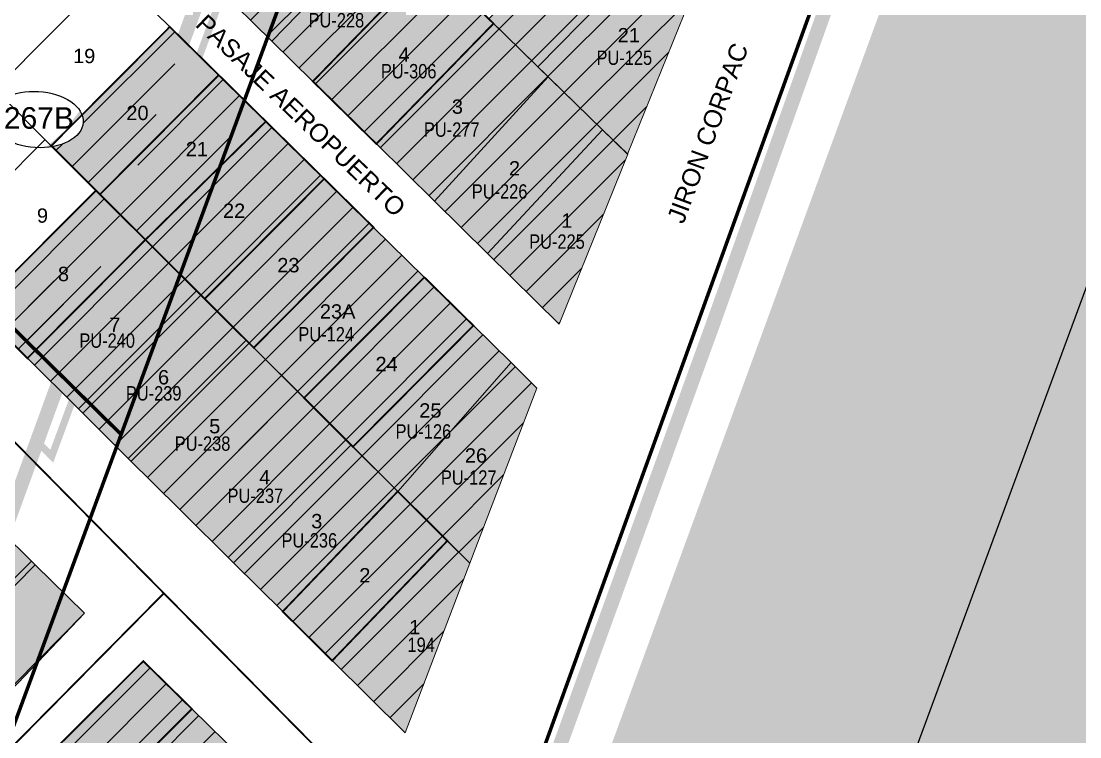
# Model space of a CAD drawing. Header units: metres. Extents: x 546056 to 547654, y 9072317 to 9075555.
# Drawn here: x 546963.8 to 547111.6, y 9074596.4 to 9074696.3 of the extents above; entities that cross this region are included whole.
import ezdxf
from ezdxf.enums import TextEntityAlignment as Align

# ---------------------------------------------------------------- set-up
doc = ezdxf.new("R2010")
doc.units = ezdxf.units.M
for name, pattern in [('ACAD_ISO10W100', [18, 12, -3, 0, -3]), ('DASHDOT', [1, 0.5, -0.25, 0, -0.25]), ('DASHED', [0.75, 0.5, -0.25])]:
    doc.linetypes.add(name, pattern=pattern)
doc.layers.get('0').update_dxf_attribs({"color": 130})
for name, color, linetype in [('0-poligonos', 7, 'DASHED'), ('000 COLINDANTE', 8, 'Continuous'), ('3. HACHT_ADQUIRIDO', 3, 'Continuous'), ('AH LAS GAVIOTAS', 7, 'Continuous'), ('CODIGO PREDIO', 5, 'Continuous'), ('ENTREGADOS A OPAT', 130, 'Continuous'), ('LOTES', 7, 'Continuous'), ('LOTES_PREDIOS', 7, 'Continuous'), ('MANZANA', 7, 'Continuous'), ('PARTIDA 11161618_MTC', 150, 'Continuous'), ('PARTIDA_P19012732', 40, 'Continuous'), ('PERIMETRICO', 1, 'Continuous'), ('PREDIO ADQUIRIDO DL 1364', 3, 'Continuous'), ('VIAS', 7, 'Continuous')]:
    doc.layers.add(name, color=color, linetype=linetype)
doc.styles.add('arial', font='arial.ttf', dxfattribs={"height": 0.1})
doc.styles.add('CODIGO', font='ARIALN.TTF')

msp = doc.modelspace()

# ---------------------------------------------------------------- hatches: boundary and pattern name
at = {"true_color": 0xbdeeff, "transparency": 33554559}
h = msp.add_hatch(color=254, dxfattribs=at)
h.dxf.hatch_style = 1
h.paths.add_polyline_path([(547349.3, 9074052.99), (547347.59, 9074107.75), (547335.9, 9074188.46), (547321.31, 9074245.17), (547392.34, 9074835.03), (547386.14, 9074925.07), (547416.57, 9075031.22), (547427.05, 9075045.78), (547416.93, 9075067.03), (547415.18, 9075076.21), (547429.51, 9075118.23), (547422.26, 9075124.53), (547421.14, 9075147.77), (547434.77, 9075162.43), (547439.89, 9075179.38), (547443.64, 9075197.78), (547462.71, 9075245.98), (547577.46, 9075370.75), (547399.73, 9075531.63), (547385.41, 9075513.8), (547357.77, 9075439.43), (547355.99, 9075440.1), (546239.78, 9072396.33), (546249.8, 9072358.35), (546734.39, 9072481.83), (546808.97, 9072697.79), (546816.43, 9072719.67), (546868.02, 9072857.11), (546870.42, 9072863.77), (547105.84, 9072927.93), (547071.26, 9073050.57), (547073.1, 9073080.4), (547077.07, 9073179.84), (547032.15, 9073499.03), (547079.36, 9073627.77), (547075.7, 9073729.58), (547086.01, 9073756.98), (547074.43, 9073809.59), (547233.46, 9073846.21), (547328.77, 9073908.99)])
at = {"layer": '3. HACHT_ADQUIRIDO', "lineweight": 0, "ltscale": 0.3}
h = msp.add_hatch(color=92, dxfattribs=at)
h.dxf.hatch_style = 1
h.paths.add_polyline_path([(546991.22, 9074700.97), (546998.81, 9074693.5), (547015.09, 9074710.21), (547007.46, 9074717.65)])
h = msp.add_hatch(color=92, dxfattribs=at)
h.dxf.hatch_style = 1
h.paths.add_polyline_path([(547029.07, 9074696.6), (547035.94, 9074689.91), (547053.69, 9074707.98), (547046.79, 9074714.6)])
h = msp.add_hatch(color=92, dxfattribs=at)
h.dxf.hatch_style = 1
h.paths.add_polyline_path([(547004.52, 9074687.88), (546998.81, 9074693.5), (547015.09, 9074710.21), (547020.83, 9074704.62)])
h = msp.add_hatch(color=92, dxfattribs=at)
h.dxf.hatch_style = 1
h.paths.add_polyline_path([(547048.46, 9074677.71), (547035.94, 9074689.91), (547053.69, 9074707.98), (547058.74, 9074703.14)])
h = msp.add_hatch(color=92, dxfattribs=at)
h.dxf.hatch_style = 1
h.paths.add_polyline_path([(547029.74, 9074695.95), (547020.83, 9074704.62), (547004.52, 9074687.88), (547013.38, 9074679.16)])
h.paths.add_polyline_path([(547013.5, 9074687.76), (547022.29, 9074687.76), (547022.29, 9074690.82), (547013.5, 9074690.82)], flags=24)
h.paths.add_polyline_path([(547003.57, 9074697.75), (547016.04, 9074697.75), (547016.04, 9074699.3), (547003.57, 9074699.3)], flags=9)
h.paths.add_polyline_path([(547015.97, 9074690.11), (547018.52, 9074690.11), (547018.52, 9074693.11), (547015.97, 9074693.11)], flags=24)
h = msp.add_hatch(color=92, dxfattribs=at)
h.dxf.hatch_style = 1
edge = h.paths.add_edge_path()
edge.add_line((546986.44, 9074693.62), (546984.54, 9074695.49))
edge.add_line((546984.54, 9074695.49), (546972.29, 9074683.2))
edge.add_ellipse((546965.99, 9074682.55), major_axis=(6.47, -0.38), ratio=0.605023, start_angle=-68.7411, end_angle=15.0568, ccw=False)
edge.add_line((546968.12, 9074678.76), (546974.79, 9074672.11))
edge.add_line((546974.79, 9074672.11), (546980.78, 9074678.12))
edge.add_line((546980.78, 9074678.12), (546986.44, 9074693.62))
edge = h.paths.add_edge_path()
edge.add_ellipse((546965.99, 9074682.55), major_axis=(6.47, -0.38), ratio=0.605023, start_angle=-68.7411, end_angle=15.0568)
edge.add_line((546972.29, 9074683.2), (546968, 9074678.89))
edge.add_line((546968, 9074678.89), (546968.12, 9074678.76))
h.paths.add_polyline_path([(546991.38, 9074688.76), (546986.44, 9074693.62), (546980.78, 9074678.12)])
h.paths.add_polyline_path([(546994.96, 9074685.24), (546991.38, 9074688.76), (546980.78, 9074678.12), (546977.58, 9074669.34), (546981.14, 9074665.78), (546991.55, 9074676)])
h.paths.add_polyline_path([(546980.78, 9074678.12), (546986.44, 9074693.62), (546984.54, 9074695.49), (546972.29, 9074683.2), (546968, 9074678.89), (546968.12, 9074678.76), (546974.79, 9074672.11)])
h.paths.add_polyline_path([(546980.78, 9074678.12), (546974.79, 9074672.11), (546977.58, 9074669.34)])
h.paths.add_polyline_path([(546997.96, 9074682.29), (546994.96, 9074685.24), (546991.55, 9074676)])
h.paths.add_polyline_path([(546997.96, 9074682.29), (546991.55, 9074676), (546985.99, 9074660.95), (546989.41, 9074657.54), (547006.1, 9074674.29)])
h.paths.add_polyline_path([(546977.97, 9074681.93), (546982.09, 9074681.93), (546982.09, 9074685), (546977.97, 9074685)], flags=24)
h.paths.add_polyline_path([(546960.61, 9074680.46), (546971.93, 9074680.46), (546971.93, 9074685.06), (546960.61, 9074685.06)], flags=9)
h.paths.add_polyline_path([(546986.26, 9074676.93), (546990.37, 9074676.93), (546990.37, 9074679.94), (546986.26, 9074679.94)], flags=24)
h.paths.add_polyline_path([(546991.46, 9074668.33), (546995.58, 9074668.33), (546995.58, 9074671.34), (546991.46, 9074671.34)], flags=24)
h = msp.add_hatch(color=92, dxfattribs=at)
h.dxf.hatch_style = 1
h.paths.add_polyline_path([(546991.55, 9074676), (546981.14, 9074665.78), (546985.99, 9074660.95)])
edge = h.paths.add_edge_path()
edge.add_line((546986.44, 9074693.62), (546984.54, 9074695.49))
edge.add_line((546984.54, 9074695.49), (546972.29, 9074683.2))
edge.add_ellipse((546965.99, 9074682.55), major_axis=(6.47, -0.38), ratio=0.605023, start_angle=-68.7411, end_angle=15.0568, ccw=False)
edge.add_line((546968.12, 9074678.76), (546974.79, 9074672.11))
edge.add_line((546974.79, 9074672.11), (546980.78, 9074678.12))
edge.add_line((546980.78, 9074678.12), (546986.44, 9074693.62))
h.paths.add_polyline_path([(546986.44, 9074693.62), (546980.78, 9074678.12), (546991.38, 9074688.76)])
h.paths.add_polyline_path([(546977.97, 9074681.93), (546982.09, 9074681.93), (546982.09, 9074685), (546977.97, 9074685)], flags=24)
h = msp.add_hatch(color=92, dxfattribs=at)
h.dxf.hatch_style = 1
h.paths.add_polyline_path([(547021.51, 9074671.15), (547013.38, 9074679.16), (547029.74, 9074695.95), (547037.39, 9074688.5)])
h = msp.add_hatch(color=92, dxfattribs=at)
h.dxf.hatch_style = 1
h.paths.add_polyline_path([(547028.9, 9074663.88), (547021.51, 9074671.15), (547037.39, 9074688.5), (547044.95, 9074681.13)])
h = msp.add_hatch(color=92, dxfattribs=at)
h.dxf.hatch_style = 1
h.paths.add_polyline_path([(547038.9, 9074654.03), (547028.9, 9074663.88), (547044.95, 9074681.13), (547048.47, 9074677.71)])
h = msp.add_hatch(color=92, dxfattribs=at)
h.dxf.hatch_style = 1
h.paths.add_polyline_path([(546969.64, 9074616.63), (546965.76, 9074620.44), (546960.51, 9074615.12), (546954.63, 9074599.19), (546956.49, 9074597.37), (546966.12, 9074607.12)])
h.paths.add_polyline_path([(546931.02, 9074609.5), (546956.15, 9074609.29), (546956.25, 9074622.52), (546931.12, 9074622.72)], flags=9)
h.paths.add_polyline_path([(546948.37, 9074612.26), (546957.15, 9074612.26), (546957.15, 9074615.33), (546948.37, 9074615.33)], flags=9)
h.paths.add_polyline_path([(546928.12, 9074624.31), (546939.69, 9074624.31), (546939.69, 9074628.96), (546928.12, 9074628.96)], flags=9)
h.paths.add_polyline_path([(546845.67, 9074630.52), (546881.13, 9074666.87), (546878.35, 9074669.58), (546842.89, 9074633.23)], flags=9)
h.paths.add_polyline_path([(546895.05, 9074641.04), (546899.18, 9074641.04), (546899.18, 9074644.11), (546895.05, 9074644.11)], flags=25)
h.paths.add_polyline_path([(546902.2, 9074634.08), (546906.31, 9074634.08), (546906.31, 9074637.09), (546902.2, 9074637.09)], flags=25)
h.paths.add_polyline_path([(546909.33, 9074627.04), (546913.46, 9074627.04), (546913.46, 9074630.1), (546909.33, 9074630.1)], flags=25)
h.paths.add_polyline_path([(546887.92, 9074648.05), (546892.05, 9074648.05), (546892.05, 9074651.11), (546887.92, 9074651.11)], flags=9)
h.paths.add_polyline_path([(546923.61, 9074613.07), (546927.72, 9074613.07), (546927.72, 9074616.08), (546923.61, 9074616.08)], flags=9)
h.paths.add_polyline_path([(546930.74, 9074606.02), (546934.87, 9074606.02), (546934.87, 9074609.09), (546930.74, 9074609.09)], flags=9)
h.paths.add_polyline_path([(546916.47, 9074620.03), (546920.59, 9074620.03), (546920.59, 9074623.09), (546916.47, 9074623.09)], flags=9)
h.paths.add_polyline_path([(546942.95, 9074592.51), (546947.06, 9074592.51), (546947.06, 9074595.52), (546942.95, 9074595.52)], flags=9)
h.paths.add_polyline_path([(546925.89, 9074643.09), (546928.44, 9074643.09), (546928.44, 9074646.1), (546925.89, 9074646.1)], flags=9)
h.paths.add_polyline_path([(546904.47, 9074664.14), (546907.03, 9074664.14), (546907.03, 9074667.15), (546904.47, 9074667.15)], flags=9)
h.paths.add_polyline_path([(546947.62, 9074624.42), (546950.19, 9074624.42), (546950.19, 9074627.48), (546947.62, 9074627.48)], flags=9)
h.paths.add_polyline_path([(546940.17, 9074629.12), (546942.71, 9074629.12), (546942.71, 9074632.09), (546940.17, 9074632.09)], flags=9)
h.paths.add_polyline_path([(546897.34, 9074671.14), (546899.89, 9074671.14), (546899.89, 9074674.15), (546897.34, 9074674.15)], flags=9)
h.paths.add_polyline_path([(546869.13, 9074641.69), (546915, 9074596.52), (546917.72, 9074599.29), (546871.85, 9074644.45)], flags=9)
h.paths.add_polyline_path([(546924.76, 9074557.66), (546941.32, 9074574.49), (546938.55, 9074577.21), (546922, 9074560.38)], flags=9)
h.paths.add_polyline_path([(546940.16, 9074590.02), (546948.95, 9074590.02), (546948.95, 9074593.09), (546940.16, 9074593.09)], flags=9)
h.paths.add_polyline_path([(546880.78, 9074655.05), (546884.91, 9074655.05), (546884.91, 9074658.12), (546880.78, 9074658.12)], flags=9)
h.paths.add_polyline_path([(546937.89, 9074596.98), (546942, 9074596.98), (546942, 9074600), (546937.89, 9074600)], flags=9)
h.paths.add_polyline_path([(546933.01, 9074636.08), (546935.59, 9074636.08), (546935.59, 9074639.14), (546933.01, 9074639.14)], flags=9)
h.paths.add_polyline_path([(546918.75, 9074650.13), (546921.3, 9074650.13), (546921.3, 9074653.13), (546918.75, 9074653.13)], flags=9)
h.paths.add_polyline_path([(546911.6, 9074657.09), (546914.18, 9074657.09), (546914.18, 9074660.15), (546911.6, 9074660.15)], flags=9)
h.paths.add_polyline_path([(546952.56, 9074614.47), (546955.13, 9074614.47), (546955.13, 9074617.53), (546952.56, 9074617.53)], flags=24)
h.paths.add_polyline_path([(546958.5, 9074606.87), (546962.63, 9074606.87), (546962.63, 9074609.94), (546958.5, 9074609.94)], flags=24)
h = msp.add_hatch(color=92, dxfattribs=at)
h.dxf.hatch_style = 1
h.paths.add_polyline_path([(547012.99, 9074667.51), (547006.1, 9074674.29), (546989.41, 9074657.54), (546996.26, 9074650.72)])
h.paths.add_polyline_path([(546999.03, 9074660.7), (547003.16, 9074660.7), (547003.16, 9074663.76), (546999.03, 9074663.76)], flags=24)
h = msp.add_hatch(color=92, dxfattribs=at)
h.dxf.hatch_style = 1
h.paths.add_polyline_path([(546977.58, 9074669.34), (546974.24, 9074672.67), (546958.86, 9074657.24), (546965.81, 9074650.39), (546973.47, 9074658.08)])
h.paths.add_polyline_path([(546981.14, 9074665.78), (546977.58, 9074669.34), (546973.47, 9074658.08)])
h.paths.add_polyline_path([(546958.86, 9074657.24), (546957.74, 9074656.12), (546964.67, 9074649.25), (546965.81, 9074650.39)])
h.paths.add_polyline_path([(546968.41, 9074659.46), (546970.99, 9074659.46), (546970.99, 9074662.53), (546968.41, 9074662.53)], flags=24)
h = msp.add_hatch(color=92, dxfattribs=at)
h.dxf.hatch_style = 1
h.paths.add_polyline_path([(547020.08, 9074660.55), (547003.29, 9074643.71), (546996.26, 9074650.72), (547012.99, 9074667.51)])
h = msp.add_hatch(color=92, dxfattribs=at)
h.dxf.hatch_style = 1
h.paths.add_polyline_path([(546964.67, 9074649.25), (546971.81, 9074642.18), (546988.28, 9074658.68), (546981.14, 9074665.78)])
h = msp.add_hatch(color=92, dxfattribs=at)
h.dxf.hatch_style = 1
h.paths.add_polyline_path([(547026.93, 9074653.81), (547020.08, 9074660.55), (547003.29, 9074643.71), (547010.12, 9074636.91)])
h.paths.add_polyline_path([(547012.76, 9074646.95), (547016.87, 9074646.95), (547016.87, 9074649.96), (547012.76, 9074649.96)], flags=24)
h = msp.add_hatch(color=92, dxfattribs=at)
h.dxf.hatch_style = 1
h.paths.add_polyline_path([(546995.19, 9074651.79), (546988.28, 9074658.68), (546971.81, 9074642.18), (546978.75, 9074635.29)])
h = msp.add_hatch(color=92, dxfattribs=at)
h.dxf.hatch_style = 1
h.paths.add_polyline_path([(547032.19, 9074648.64), (547026.93, 9074653.81), (547010.12, 9074636.91), (547016.37, 9074630.68)])
h = msp.add_hatch(color=92, dxfattribs=at)
h.dxf.hatch_style = 1
h.paths.add_polyline_path([(546978.75, 9074635.29), (546995.19, 9074651.79), (547002.37, 9074644.63), (546985.95, 9074628.16)])
h = msp.add_hatch(color=92, dxfattribs=at)
h.dxf.hatch_style = 1
h.paths.add_polyline_path([(547026.44, 9074620.65), (547016.37, 9074630.68), (547032.19, 9074648.64), (547035.78, 9074645.1)])
h = msp.add_hatch(color=92, dxfattribs=at)
h.dxf.hatch_style = 1
h.paths.add_polyline_path([(546993.46, 9074620.71), (546985.95, 9074628.16), (547002.37, 9074644.63), (547009.86, 9074637.17)])
h = msp.add_hatch(color=92, dxfattribs=at)
h.dxf.hatch_style = 1
h.paths.add_polyline_path([(547016.37, 9074630.68), (547000.31, 9074613.92), (546993.46, 9074620.71), (547009.86, 9074637.17)])
h = msp.add_hatch(color=92, dxfattribs=at)
h.dxf.hatch_style = 1
h.paths.add_polyline_path([(547023.29, 9074623.78), (547016.37, 9074630.68), (547000.31, 9074613.92), (547007.22, 9074607.07)])
h.paths.add_polyline_path([(547010.49, 9074617.48), (547013.05, 9074617.48), (547013.05, 9074620.49), (547010.49, 9074620.49)], flags=24)
h = msp.add_hatch(color=92, dxfattribs=at)
h.dxf.hatch_style = 1
h.paths.add_polyline_path([(547023.29, 9074623.78), (547016.37, 9074630.68), (547000.31, 9074613.92), (547007.22, 9074607.07)])
h.paths.add_polyline_path([(547010.49, 9074617.48), (547013.05, 9074617.48), (547013.05, 9074620.49), (547010.49, 9074620.49)], flags=24)
h = msp.add_hatch(color=92, dxfattribs=at)
h.dxf.hatch_style = 1
h.paths.add_polyline_path([(546949.63, 9074604.1), (546942.52, 9074611.11), (546958.64, 9074627.46), (546965.76, 9074620.44)])
h = msp.add_hatch(color=92, dxfattribs=at)
h.dxf.hatch_style = 1
h.paths.add_polyline_path([(547026.44, 9074620.65), (547023.29, 9074623.78), (547007.22, 9074607.07), (547017.39, 9074596.98)])
h = msp.add_hatch(color=92, dxfattribs=at)
h.dxf.hatch_style = 1
h.paths.add_polyline_path([(546956.77, 9074597.1), (546949.63, 9074604.1), (546965.76, 9074620.44), (546972.62, 9074613.7)])
h = msp.add_hatch(color=92, dxfattribs=at)
h.dxf.hatch_style = 1
h.paths.add_polyline_path([(546980.84, 9074607), (546959.27, 9074585.54), (546966.14, 9074578.88), (546987.64, 9074600.33)])
h.paths.add_polyline_path([(546966.14, 9074578.88), (546959.27, 9074585.54), (546957.52, 9074583.8), (546956.82, 9074581.92), (546956.82, 9074581.92), (546954.74, 9074576.29), (546973.45, 9074557.41), (546980.89, 9074564.59), (546973.78, 9074571.48)])
h.paths.add_polyline_path([(546956.82, 9074581.92), (546952.97, 9074578.07), (546954.74, 9074576.29)])
h.paths.add_polyline_path([(546956.82, 9074581.92), (546957.52, 9074583.8), (546952.37, 9074578.68), (546952.97, 9074578.07)])
h.paths.add_polyline_path([(546952.97, 9074578.07), (546952.37, 9074578.68), (546944.84, 9074571.19), (546945.47, 9074570.57)])
h.paths.add_polyline_path([(546954.74, 9074576.29), (546952.97, 9074578.07), (546945.47, 9074570.57), (546950.74, 9074565.44)])
h.paths.add_polyline_path([(546945.47, 9074570.57), (546944.84, 9074571.19), (546940, 9074566.38), (546939.28, 9074564.39)])
h.paths.add_polyline_path([(546940, 9074566.38), (546938.16, 9074564.54), (546938.78, 9074563.89), (546939.28, 9074564.39)])
h.paths.add_polyline_path([(546950.74, 9074565.44), (546945.47, 9074570.57), (546939.28, 9074564.39), (546939.01, 9074563.66), (546947.02, 9074555.35)])
h.paths.add_polyline_path([(546950.74, 9074565.44), (546947.02, 9074555.35), (546958.72, 9074543.22), (546966.16, 9074550.39)])
h.paths.add_polyline_path([(546973.45, 9074557.41), (546954.74, 9074576.29), (546950.74, 9074565.44), (546966.16, 9074550.39)])
h.paths.add_polyline_path([(546973.45, 9074557.41), (546966.16, 9074550.39), (546992.69, 9074524.51), (546996.55, 9074534.11)])
h.paths.add_polyline_path([(546966.16, 9074550.39), (546958.72, 9074543.22), (546988.8, 9074514.8), (546992.69, 9074524.51)])
h.paths.add_polyline_path([(546980.89, 9074564.59), (546973.45, 9074557.41), (546996.55, 9074534.11), (547000.97, 9074545.14), (546989.9, 9074555.86)])
h.paths.add_polyline_path([(546958.72, 9074543.22), (546952.03, 9074536.77), (546984.78, 9074504.76), (546988.8, 9074514.8)])
h.paths.add_polyline_path([(546973.07, 9074593.33), (546977.2, 9074593.33), (546977.2, 9074596.4), (546973.07, 9074596.4)], flags=24)
h.paths.add_polyline_path([(546963.84, 9074569.89), (546967.96, 9074569.89), (546967.96, 9074572.91), (546963.84, 9074572.91)], flags=24)
h.paths.add_polyline_path([(546902.99, 9074523.91), (546929.83, 9074498.16), (546932.51, 9074500.96), (546905.68, 9074526.71)], flags=9)
h.paths.add_polyline_path([(546915.41, 9074463.31), (546924.2, 9074463.31), (546924.2, 9074466.37), (546915.41, 9074466.37)], flags=9)
h.paths.add_polyline_path([(546920.66, 9074455.67), (546929.45, 9074455.67), (546929.45, 9074458.74), (546920.66, 9074458.74)], flags=9)
h.paths.add_polyline_path([(546971.01, 9074530.68), (546979.79, 9074530.68), (546979.79, 9074533.75), (546971.01, 9074533.75)], flags=24)
h.paths.add_polyline_path([(546946.82, 9074512.61), (546955.6, 9074512.61), (546955.6, 9074515.68), (546946.82, 9074515.68)], flags=9)
h.paths.add_polyline_path([(546937.89, 9074441.55), (546946.68, 9074441.55), (546946.68, 9074444.61), (546937.89, 9074444.61)], flags=9)
h.paths.add_polyline_path([(546952.96, 9074502.98), (546961.75, 9074502.98), (546961.75, 9074506.05), (546952.96, 9074506.05)], flags=9)
h.paths.add_polyline_path([(546964.4, 9074453.29), (547031.94, 9074453.29), (547031.94, 9074468.51), (546964.4, 9074468.51)], flags=9)
h.paths.add_polyline_path([(546973.12, 9074466.72), (547019.72, 9074466.72), (547019.72, 9074481.83), (546973.12, 9074481.83)], flags=9)
h.paths.add_polyline_path([(546979.44, 9074541.11), (546983.57, 9074541.11), (546983.57, 9074544.18), (546979.44, 9074544.18)], flags=24)
h.paths.add_polyline_path([(546995.89, 9074501.19), (547006.95, 9074531.17), (547003.31, 9074532.51), (546992.25, 9074502.54)], flags=9)
h.paths.add_polyline_path([(546962.79, 9074412.44), (546973.85, 9074442.42), (546970.21, 9074443.76), (546959.15, 9074413.78)], flags=9)
h.paths.add_polyline_path([(546957.56, 9074561.9), (546961.67, 9074561.9), (546961.67, 9074564.92), (546957.56, 9074564.92)], flags=24)
h.paths.add_polyline_path([(546918.59, 9074465.94), (546922.71, 9074465.94), (546922.71, 9074469), (546918.59, 9074469)], flags=9)
h.paths.add_polyline_path([(546939.63, 9074444.16), (546945.61, 9074444.16), (546945.61, 9074447.17), (546939.63, 9074447.17)], flags=9)
h.paths.add_polyline_path([(546924.86, 9074458.18), (546927.42, 9074458.18), (546927.42, 9074461.19), (546924.86, 9074461.19)], flags=9)
h.paths.add_polyline_path([(546960.47, 9074554.9), (546971.79, 9074554.9), (546971.79, 9074559.49), (546960.47, 9074559.49)], flags=24)
h.paths.add_polyline_path([(546972.18, 9074490.4), (546974.74, 9074490.4), (546974.74, 9074493.41), (546972.18, 9074493.41)], flags=9)
h.paths.add_polyline_path([(546964.97, 9074498.75), (546967.53, 9074498.75), (546967.53, 9074501.76), (546964.97, 9074501.76)], flags=9)
h.paths.add_polyline_path([(546957.47, 9074506.2), (546960.04, 9074506.2), (546960.04, 9074509.26), (546957.47, 9074509.26)], flags=25)
h.paths.add_polyline_path([(546950.95, 9074515.16), (546953.51, 9074515.16), (546953.51, 9074518.16), (546950.95, 9074518.16)], flags=9)
h.paths.add_polyline_path([(546968.45, 9074524.21), (546972.57, 9074524.21), (546972.57, 9074527.22), (546968.45, 9074527.22)], flags=24)
h.paths.add_polyline_path([(546973.71, 9074533.21), (546977.84, 9074533.21), (546977.84, 9074536.27), (546973.71, 9074536.27)], flags=24)
h.paths.add_polyline_path([(546944.24, 9074519.82), (546946.8, 9074519.82), (546946.8, 9074522.83), (546944.24, 9074522.83)], flags=9)
h.paths.add_polyline_path([(546936.41, 9074528.46), (546940.54, 9074528.46), (546940.54, 9074531.52), (546936.41, 9074531.52)], flags=9)
h.paths.add_polyline_path([(546950.34, 9074555), (546954.46, 9074555), (546954.46, 9074558.07), (546950.34, 9074558.07)], flags=24)
h.paths.add_polyline_path([(546983.26, 9074546.46), (546992.05, 9074546.46), (546992.05, 9074549.52), (546983.26, 9074549.52)], flags=24)
h.paths.add_polyline_path([(546985.64, 9074548.94), (546989.77, 9074548.94), (546989.77, 9074552), (546985.64, 9074552)], flags=24)
h = msp.add_hatch(color=92, dxfattribs=at)
h.dxf.hatch_style = 1
h.paths.add_polyline_path([(546994.65, 9074593.47), (546987.64, 9074600.33), (546966.14, 9074578.88), (546973.78, 9074571.48)])
h.paths.add_polyline_path([(546979.32, 9074586.29), (546983.43, 9074586.29), (546983.43, 9074589.3), (546979.32, 9074589.3)], flags=24)
h.paths.add_polyline_path([(546975.59, 9074583.49), (546984.37, 9074583.49), (546984.37, 9074586.56), (546975.59, 9074586.56)], flags=24)
at = {"layer": 'ENTREGADOS A OPAT'}
h = msp.add_hatch(dxfattribs=at)
h.set_pattern_fill('ANSI31', color=256)
h.paths.add_polyline_path([(547007.91, 9074717.21), (547007.46, 9074717.65), (547006.6, 9074716.76), (546998.22, 9074694.08), (546998.81, 9074693.5), (547015.09, 9074710.21)])
h.paths.add_polyline_path([(547006.59, 9074716.76), (547007.06, 9074718.03), (547000.74, 9074724.19), (546999.13, 9074725.75), (546997.59, 9074724.17), (546989.68, 9074702.49), (546991.22, 9074700.97)])
h.paths.add_polyline_path([(547006.59, 9074716.76), (546991.22, 9074700.97), (546998.22, 9074694.08)])
h.paths.add_polyline_path([(547003.57, 9074697.75), (547016.04, 9074697.75), (547016.04, 9074699.3), (547003.57, 9074699.3)], flags=9)
h.paths.add_polyline_path([(546995.68, 9074701.1), (547004.47, 9074701.1), (547004.47, 9074704.16), (546995.68, 9074704.16)], flags=24)
h.paths.add_polyline_path([(547000.96, 9074703.69), (547003.53, 9074703.69), (547003.53, 9074706.76), (547000.96, 9074706.76)], flags=24)
h.paths.add_polyline_path([(546989.52, 9074709.64), (546998.31, 9074709.64), (546998.31, 9074712.7), (546989.52, 9074712.7)], flags=9)
h.paths.add_polyline_path([(546994.01, 9074712.03), (546996.56, 9074712.03), (546996.56, 9074714.99), (546994.01, 9074714.99)], flags=24)
h = msp.add_hatch(dxfattribs=at)
h.set_pattern_fill('ANSI31', color=256)
h.paths.add_polyline_path([(547053.69, 9074707.98), (547046.79, 9074714.6), (547029.07, 9074696.6), (547029.74, 9074695.95), (547035.94, 9074689.91)])
h.paths.add_polyline_path([(547033.55, 9074696.48), (547042.34, 9074696.48), (547042.34, 9074699.55), (547033.55, 9074699.55)], flags=24)
h.paths.add_polyline_path([(547038.75, 9074700.27), (547042.88, 9074700.27), (547042.88, 9074703.33), (547038.75, 9074703.33)], flags=24)
h = msp.add_hatch(dxfattribs=at)
h.set_pattern_fill('ANSI31', color=256)
h.paths.add_polyline_path([(547015.09, 9074710.21), (546998.81, 9074693.5), (547004.52, 9074687.88), (547020.83, 9074704.62)])
h.paths.add_polyline_path([(547003.57, 9074697.75), (547016.04, 9074697.75), (547016.04, 9074699.3), (547003.57, 9074699.3)], flags=24)
h.paths.add_polyline_path([(547003.41, 9074694.87), (547012.19, 9074694.87), (547012.19, 9074697.93), (547003.41, 9074697.93)], flags=24)
h.paths.add_polyline_path([(547008.38, 9074699.35), (547010.93, 9074699.35), (547010.93, 9074702.36), (547008.38, 9074702.36)], flags=24)
h = msp.add_hatch(dxfattribs=at)
h.set_pattern_fill('ANSI31', color=256)
h.paths.add_polyline_path([(547058.74, 9074703.14), (547053.69, 9074707.98), (547035.94, 9074689.91), (547037.39, 9074688.5), (547044.95, 9074681.13), (547048.47, 9074677.71)])
h.paths.add_polyline_path([(547043.61, 9074689.63), (547052.4, 9074689.63), (547052.4, 9074692.7), (547043.61, 9074692.7)], flags=24)
h.paths.add_polyline_path([(547046.58, 9074692.82), (547050.69, 9074692.82), (547050.69, 9074695.84), (547046.58, 9074695.84)], flags=24)
h = msp.add_hatch(dxfattribs=at)
h.set_pattern_fill('ANSI31', color=256)
h.paths.add_polyline_path([(547029.74, 9074695.95), (547020.83, 9074704.62), (547004.52, 9074687.88), (547013.38, 9074679.16)])
h.paths.add_polyline_path([(547013.5, 9074687.76), (547022.29, 9074687.76), (547022.29, 9074690.82), (547013.5, 9074690.82)], flags=24)
h.paths.add_polyline_path([(547003.57, 9074697.75), (547016.04, 9074697.75), (547016.04, 9074699.3), (547003.57, 9074699.3)], flags=9)
h.paths.add_polyline_path([(547015.97, 9074690.11), (547018.52, 9074690.11), (547018.52, 9074693.11), (547015.97, 9074693.11)], flags=24)
h = msp.add_hatch(dxfattribs=at)
h.set_pattern_fill('ANSI31', color=256)
edge = h.paths.add_edge_path()
edge.add_line((546986.44, 9074693.62), (546984.54, 9074695.49))
edge.add_line((546984.54, 9074695.49), (546972.29, 9074683.2))
edge.add_ellipse((546965.99, 9074682.55), major_axis=(6.47, -0.38), ratio=0.605023, start_angle=-68.7411, end_angle=15.0568, ccw=False)
edge.add_line((546968.12, 9074678.76), (546974.79, 9074672.11))
edge.add_line((546974.79, 9074672.11), (546980.78, 9074678.12))
edge.add_line((546980.78, 9074678.12), (546986.44, 9074693.62))
h.paths.add_polyline_path([(546977.97, 9074681.93), (546982.09, 9074681.93), (546982.09, 9074685), (546977.97, 9074685)], flags=24)
h = msp.add_hatch(dxfattribs=at)
h.set_pattern_fill('ANSI31', color=256)
edge = h.paths.add_edge_path()
edge.add_line((546980.78, 9074678.12), (546986.44, 9074693.62))
edge.add_line((546986.44, 9074693.62), (546984.54, 9074695.49))
edge.add_line((546984.54, 9074695.49), (546972.29, 9074683.2))
edge.add_ellipse((546965.99, 9074682.55), major_axis=(6.47, -0.38), ratio=0.605023, start_angle=-68.7411, end_angle=15.0568, ccw=False)
edge.add_line((546968.12, 9074678.76), (546974.79, 9074672.11))
edge.add_line((546974.79, 9074672.11), (546980.78, 9074678.12))
h.paths.add_polyline_path([(546977.97, 9074681.93), (546982.09, 9074681.93), (546982.09, 9074685), (546977.97, 9074685)], flags=24)
h = msp.add_hatch(dxfattribs=at)
h.set_pattern_fill('ANSI31', color=256)
h.paths.add_polyline_path([(547037.39, 9074688.5), (547035.94, 9074689.91), (547029.74, 9074695.95), (547013.38, 9074679.16), (547021.51, 9074671.15)])
h.paths.add_polyline_path([(547023.42, 9074682.81), (547025.99, 9074682.81), (547025.99, 9074685.88), (547023.42, 9074685.88)], flags=24)
h.paths.add_polyline_path([(547019.52, 9074679.6), (547028.3, 9074679.6), (547028.3, 9074682.67), (547019.52, 9074682.67)], flags=24)
h = msp.add_hatch(dxfattribs=at)
h.set_pattern_fill('ANSI31', color=256)
h.paths.add_polyline_path([(546991.55, 9074676), (546994.96, 9074685.24), (546991.38, 9074688.76), (546980.78, 9074678.12), (546977.58, 9074669.34), (546981.14, 9074665.78)])
h.paths.add_polyline_path([(546977.58, 9074669.34), (546974.24, 9074672.67), (546958.86, 9074657.24), (546965.81, 9074650.39), (546973.47, 9074658.08)])
h.paths.add_polyline_path([(546986.26, 9074676.93), (546990.37, 9074676.93), (546990.37, 9074679.94), (546986.26, 9074679.94)], flags=24)
h.paths.add_polyline_path([(546968.41, 9074659.46), (546970.99, 9074659.46), (546970.99, 9074662.53), (546968.41, 9074662.53)], flags=24)
h = msp.add_hatch(dxfattribs=at)
h.set_pattern_fill('ANSI31', color=256)
h.paths.add_polyline_path([(547044.95, 9074681.13), (547037.39, 9074688.5), (547021.51, 9074671.15), (547028.9, 9074663.88)])
h.paths.add_polyline_path([(547026.2, 9074670.97), (547034.99, 9074670.97), (547034.99, 9074674.04), (547026.2, 9074674.04)], flags=24)
h.paths.add_polyline_path([(547031.39, 9074674.24), (547033.95, 9074674.24), (547033.95, 9074677.26), (547031.39, 9074677.26)], flags=24)
h = msp.add_hatch(dxfattribs=at)
h.set_pattern_fill('ANSI31', color=256)
h.paths.add_polyline_path([(547026.93, 9074653.81), (547020.08, 9074660.55), (547003.29, 9074643.71), (547010.12, 9074636.91)])
h.paths.add_polyline_path([(547012.99, 9074667.51), (547006.1, 9074674.29), (546989.41, 9074657.54), (546996.26, 9074650.72)])
h.paths.add_polyline_path([(546997.96, 9074682.29), (546991.55, 9074676), (546985.99, 9074660.95), (546989.41, 9074657.54), (547006.1, 9074674.29)])
h.paths.add_polyline_path([(546991.55, 9074676), (546981.14, 9074665.78), (546985.99, 9074660.95)])
h.paths.add_polyline_path([(547012.76, 9074646.95), (547016.87, 9074646.95), (547016.87, 9074649.96), (547012.76, 9074649.96)], flags=24)
h.paths.add_polyline_path([(546999.03, 9074660.7), (547003.16, 9074660.7), (547003.16, 9074663.76), (546999.03, 9074663.76)], flags=24)
h.paths.add_polyline_path([(546991.46, 9074668.33), (546995.58, 9074668.33), (546995.58, 9074671.34), (546991.46, 9074671.34)], flags=24)
h = msp.add_hatch(dxfattribs=at)
h.set_pattern_fill('ANSI31', color=256)
h.paths.add_polyline_path([(547006.1, 9074674.29), (546997.96, 9074682.29), (546991.55, 9074676), (546985.99, 9074660.95), (546989.41, 9074657.54)])
h.paths.add_polyline_path([(546991.55, 9074676), (546981.14, 9074665.78), (546985.99, 9074660.95)])
h.paths.add_polyline_path([(546991.46, 9074668.33), (546995.58, 9074668.33), (546995.58, 9074671.34), (546991.46, 9074671.34)], flags=24)
h = msp.add_hatch(dxfattribs=at)
h.set_pattern_fill('ANSI31', color=256)
h.paths.add_polyline_path([(547048.46, 9074677.71), (547044.95, 9074681.13), (547028.9, 9074663.88), (547038.9, 9074654.03)])
h.paths.add_polyline_path([(547034.21, 9074663.98), (547042.99, 9074663.98), (547042.99, 9074667.05), (547034.21, 9074667.05)], flags=24)
h.paths.add_polyline_path([(547038.7, 9074666.96), (547041.25, 9074666.96), (547041.25, 9074669.97), (547038.7, 9074669.97)], flags=24)
h = msp.add_hatch(dxfattribs=at)
h.set_pattern_fill('ANSI31', color=256)
h.paths.add_polyline_path([(546977.58, 9074669.34), (546974.24, 9074672.67), (546957.74, 9074656.12), (546964.67, 9074649.25), (546973.47, 9074658.08)])
h.paths.add_polyline_path([(546968.41, 9074659.46), (546970.99, 9074659.46), (546970.99, 9074662.53), (546968.41, 9074662.53)], flags=16)
h = msp.add_hatch(dxfattribs=at)
h.set_pattern_fill('ANSI31', color=256)
h.paths.add_polyline_path([(547020.08, 9074660.55), (547012.99, 9074667.51), (546996.26, 9074650.72), (547002.37, 9074644.63), (547003.29, 9074643.71)])
h.paths.add_polyline_path([(547001.99, 9074651.05), (547010.78, 9074651.05), (547010.78, 9074654.11), (547001.99, 9074654.11)], flags=24)
h.paths.add_polyline_path([(547004.99, 9074654.23), (547010.98, 9074654.23), (547010.98, 9074657.3), (547004.99, 9074657.3)], flags=24)
h = msp.add_hatch(dxfattribs=at)
h.set_pattern_fill('ANSI31', color=256)
h.paths.add_polyline_path([(546965.81, 9074650.39), (546964.67, 9074649.25), (546968.76, 9074645.19), (546969.38, 9074646.88)])
h.paths.add_polyline_path([(546973.47, 9074658.08), (546965.81, 9074650.39), (546969.38, 9074646.88)])
h.paths.add_polyline_path([(546972.97, 9074643.34), (546969.38, 9074646.88), (546968.76, 9074645.19), (546971.81, 9074642.18)])
h.paths.add_polyline_path([(546983.32, 9074653.71), (546985.99, 9074660.95), (546981.14, 9074665.78), (546973.47, 9074658.08), (546969.38, 9074646.88), (546972.97, 9074643.34)])
h.paths.add_polyline_path([(546988.28, 9074658.68), (546985.99, 9074660.95), (546983.32, 9074653.71)])
h.paths.add_polyline_path([(546971.41, 9074650.17), (546980.19, 9074650.17), (546980.19, 9074653.24), (546971.41, 9074653.24)], flags=24)
h.paths.add_polyline_path([(546975.59, 9074652.44), (546978.14, 9074652.44), (546978.14, 9074655.4), (546975.59, 9074655.4)], flags=24)
h = msp.add_hatch(dxfattribs=at)
h.set_pattern_fill('ANSI31', color=256)
h.paths.add_polyline_path([(546995.19, 9074651.79), (546989.41, 9074657.54), (546988.28, 9074658.68), (546983.32, 9074653.71), (546977.75, 9074638.62), (546977.12, 9074636.91), (546978.75, 9074635.29)])
h.paths.add_polyline_path([(546983.32, 9074653.71), (546972.97, 9074643.34), (546977.75, 9074638.62)])
h.paths.add_polyline_path([(546972.97, 9074643.34), (546971.81, 9074642.18), (546977.12, 9074636.91), (546977.75, 9074638.62)])
h.paths.add_polyline_path([(546977.89, 9074642.81), (546986.68, 9074642.81), (546986.68, 9074645.88), (546977.89, 9074645.88)], flags=24)
h.paths.add_polyline_path([(546982.38, 9074645.05), (546984.96, 9074645.05), (546984.96, 9074648.12), (546982.38, 9074648.12)], flags=24)
h = msp.add_hatch(dxfattribs=at)
h.set_pattern_fill('ANSI31', color=256)
h.paths.add_polyline_path([(547032.19, 9074648.64), (547026.93, 9074653.81), (547010.12, 9074636.91), (547016.37, 9074630.68)])
h.paths.add_polyline_path([(547015.55, 9074637.49), (547024.34, 9074637.49), (547024.34, 9074640.56), (547015.55, 9074640.56)], flags=24)
h.paths.add_polyline_path([(547018.85, 9074640.42), (547022.98, 9074640.42), (547022.98, 9074643.49), (547018.85, 9074643.49)], flags=24)
h = msp.add_hatch(dxfattribs=at)
h.set_pattern_fill('ANSI31', color=256)
h.paths.add_polyline_path([(547002.37, 9074644.63), (546995.19, 9074651.79), (546978.75, 9074635.29), (546985.95, 9074628.16)])
h.paths.add_polyline_path([(546984.73, 9074635.8), (546993.52, 9074635.8), (546993.52, 9074638.87), (546984.73, 9074638.87)], flags=24)
h.paths.add_polyline_path([(546989.54, 9074638.24), (546992.1, 9074638.24), (546992.1, 9074641.25), (546989.54, 9074641.25)], flags=24)
h = msp.add_hatch(dxfattribs=at)
h.set_pattern_fill('ANSI31', color=256)
h.paths.add_polyline_path([(547035.78, 9074645.1), (547032.19, 9074648.64), (547016.37, 9074630.68), (547026.44, 9074620.65)])
h.paths.add_polyline_path([(547021.89, 9074631.07), (547030.68, 9074631.07), (547030.68, 9074634.13), (547021.89, 9074634.13)], flags=24)
h.paths.add_polyline_path([(547015.55, 9074637.49), (547024.34, 9074637.49), (547024.34, 9074640.56), (547015.55, 9074640.56)], flags=9)
h.paths.add_polyline_path([(547025.22, 9074634.15), (547029.35, 9074634.15), (547029.35, 9074637.21), (547025.22, 9074637.21)], flags=24)
h = msp.add_hatch(dxfattribs=at)
h.set_pattern_fill('ANSI31', color=256)
h.paths.add_polyline_path([(547009.86, 9074637.17), (547003.29, 9074643.71), (547002.37, 9074644.63), (546985.95, 9074628.16), (546993.46, 9074620.71)])
h.paths.add_polyline_path([(546992.09, 9074628.53), (547000.88, 9074628.53), (547000.88, 9074631.59), (546992.09, 9074631.59)], flags=24)
h.paths.add_polyline_path([(546996.53, 9074631.16), (546999.08, 9074631.16), (546999.08, 9074634.16), (546996.53, 9074634.16)], flags=24)
h = msp.add_hatch(dxfattribs=at)
h.set_pattern_fill('ANSI31', color=256)
h.paths.add_polyline_path([(547016.37, 9074630.68), (547009.86, 9074637.17), (546993.46, 9074620.71), (547000.31, 9074613.92)])
h.paths.add_polyline_path([(546999.63, 9074622.31), (547008.42, 9074622.31), (547008.42, 9074625.37), (546999.63, 9074625.37)], flags=24)
h.paths.add_polyline_path([(547003.77, 9074624.99), (547006.35, 9074624.99), (547006.35, 9074628.05), (547003.77, 9074628.05)], flags=24)
h = msp.add_hatch(dxfattribs=at)
h.set_pattern_fill('ANSI31', color=256)
h.paths.add_polyline_path([(547023.29, 9074623.78), (547016.37, 9074630.68), (547000.31, 9074613.92), (547007.22, 9074607.07)])
h.paths.add_polyline_path([(547010.49, 9074617.48), (547013.05, 9074617.48), (547013.05, 9074620.49), (547010.49, 9074620.49)], flags=24)
h = msp.add_hatch(dxfattribs=at)
h.set_pattern_fill('ANSI31', color=256)
h.paths.add_polyline_path([(546965.76, 9074620.44), (546961.33, 9074624.81), (546956.2, 9074610.75)])
h.paths.add_polyline_path([(546961.33, 9074624.81), (546958.41, 9074627.68), (546942.26, 9074611.32), (546949.63, 9074604.1), (546956.2, 9074610.75)])
h.paths.add_polyline_path([(546948.37, 9074612.26), (546957.15, 9074612.26), (546957.15, 9074615.33), (546948.37, 9074615.33)], flags=24)
h.paths.add_polyline_path([(546952.56, 9074614.47), (546955.13, 9074614.47), (546955.13, 9074617.53), (546952.56, 9074617.53)], flags=24)
h = msp.add_hatch(dxfattribs=at)
h.set_pattern_fill('ANSI31', color=256)
h.paths.add_polyline_path([(547026.44, 9074620.65), (547023.29, 9074623.78), (547007.22, 9074607.07), (547017.39, 9074596.98)])
h.paths.add_polyline_path([(547017.22, 9074607.74), (547022.07, 9074607.74), (547022.07, 9074610.8), (547017.22, 9074610.8)], flags=24)
h.paths.add_polyline_path([(547017.46, 9074610.24), (547020.02, 9074610.24), (547020.02, 9074613.25), (547017.46, 9074613.25)], flags=24)
h = msp.add_hatch(dxfattribs=at)
h.set_pattern_fill('ANSI31', color=256)
h.paths.add_polyline_path([(546987.64, 9074600.33), (546980.84, 9074607), (546959.27, 9074585.54), (546966.14, 9074578.88)])
h.paths.add_polyline_path([(546966.14, 9074578.88), (546959.27, 9074585.54), (546957.52, 9074583.8), (546956.82, 9074581.92), (546956.82, 9074581.92), (546954.74, 9074576.29), (546973.45, 9074557.41), (546980.89, 9074564.59), (546973.78, 9074571.48)])
edge = h.paths.add_edge_path()
edge.add_line((546954.74, 9074576.29), (546950.74, 9074565.44))
edge.add_line((546950.74, 9074565.44), (546960.74, 9074555.67))
edge.add_ellipse((546966.17, 9074557.13), major_axis=(6, -0.19), ratio=0.606144, start_angle=-16.5309, end_angle=206.4321, ccw=False)
edge.add_line((546971.89, 9074555.91), (546973.45, 9074557.41))
edge.add_line((546973.45, 9074557.41), (546954.74, 9074576.29))
edge = h.paths.add_edge_path()
edge.add_line((546950.74, 9074565.44), (546947.02, 9074555.35))
edge.add_line((546947.02, 9074555.35), (546958.72, 9074543.22))
edge.add_line((546958.72, 9074543.22), (546966.16, 9074550.39))
edge.add_line((546966.16, 9074550.39), (546961.53, 9074554.9))
edge.add_ellipse((546966.17, 9074557.13), major_axis=(6, -0.19), ratio=0.606144, start_angle=-153.5679, end_angle=-139.4482, ccw=False)
edge.add_line((546960.74, 9074555.67), (546950.74, 9074565.44))
h.paths.add_polyline_path([(546950.74, 9074565.44), (546945.47, 9074570.57), (546939.28, 9074564.39), (546939.01, 9074563.66), (546947.02, 9074555.35)])
h.paths.add_polyline_path([(546954.74, 9074576.29), (546952.97, 9074578.07), (546945.47, 9074570.57), (546950.74, 9074565.44)])
h.paths.add_polyline_path([(546973.07, 9074593.33), (546977.2, 9074593.33), (546977.2, 9074596.4), (546973.07, 9074596.4)], flags=24)
h.paths.add_polyline_path([(546963.84, 9074569.89), (546967.96, 9074569.89), (546967.96, 9074572.91), (546963.84, 9074572.91)], flags=24)
h.paths.add_polyline_path([(546957.56, 9074561.9), (546961.67, 9074561.9), (546961.67, 9074564.92), (546957.56, 9074564.92)], flags=24)
h.paths.add_polyline_path([(546950.34, 9074555), (546954.46, 9074555), (546954.46, 9074558.07), (546950.34, 9074558.07)], flags=24)
h = msp.add_hatch(dxfattribs=at)
h.set_pattern_fill('ANSI31', color=256)
h.paths.add_polyline_path([(546994.65, 9074593.47), (546987.64, 9074600.33), (546966.14, 9074578.88), (546973.78, 9074571.48)])
h.paths.add_polyline_path([(546979.32, 9074586.29), (546983.43, 9074586.29), (546983.43, 9074589.3), (546979.32, 9074589.3)], flags=24)
h.paths.add_polyline_path([(546975.59, 9074583.49), (546984.37, 9074583.49), (546984.37, 9074586.56), (546975.59, 9074586.56)], flags=24)

# ---------------------------------------------------------------- linework, layer by layer
at = {"color": 6, "const_width": 2}
msp.add_lwpolyline([(547321.31, 9074245.17), (547392.34, 9074835.03), (547597.56, 9075354.76), (547577.46, 9075370.75), (547399.73, 9075531.63), (547385.41, 9075513.8), (547325.66, 9075439.44), (547216.73, 9075324.66), (546767.97, 9074094.98)], dxfattribs=at)
at = {"layer": '0-poligonos', "ltscale": 5, "const_width": 2}
for points in [[(547216.73, 9075324.66), (546767.97, 9074094.98)], [(546900.5, 9074221.84), (546927.9, 9074294.83), (546984.72, 9074447.28), (547001.38, 9074492.07), (547038.87, 9074594.84), (547060.37, 9074654), (547077.12, 9074700.87), (547108.38, 9074786.44), (547147.83, 9074895.24)], [(546900.5, 9074221.84), (546927.9, 9074294.83), (546984.72, 9074447.28), (547001.38, 9074492.07), (547038.87, 9074594.84), (547060.37, 9074654), (547077.12, 9074700.87), (547108.38, 9074786.44), (547147.83, 9074895.24)]]:
    msp.add_lwpolyline(points, dxfattribs=at)
at = {"layer": '000 COLINDANTE', "color": 1, "lineweight": 0}
msp.add_line((546922.71, 9074662.8, 156.59), (546965.76, 9074620.44), dxfattribs=at)
at = {"layer": '000 COLINDANTE'}
msp.add_lwpolyline([(547386.2, 9075400.83), (546347.32, 9072585.95)], dxfattribs=at)
at = {"layer": '000 COLINDANTE', "color": 1, "linetype": 'ByBlock', "lineweight": 0}
msp.add_lwpolyline([(546956.77, 9074597.1), (546949.63, 9074604.1), (546965.76, 9074620.44), (546972.62, 9074613.7)], close=True, dxfattribs=at)
at = {"layer": '3. HACHT_ADQUIRIDO', "color": 92, "lineweight": 0, "ltscale": 0.3, "const_width": 0.25}
msp.add_lwpolyline([(546961, 9074385.7), (547028.25, 9074571.38), (546983.71, 9074616.47), (546900.39, 9074532.19), (546818.45, 9074612.68), (546902.88, 9074698.3), (546815.04, 9074780.42), (546685.42, 9074649.74)], close=True, dxfattribs=at)
at = {"layer": '3. HACHT_ADQUIRIDO', "color": 3, "lineweight": 0, "const_width": 0.25}
for points in [[(547004.52, 9074687.88), (547013.38, 9074679.16), (547029.74, 9074695.95), (547020.83, 9074704.62)], [(546997.96, 9074682.29), (547006.1, 9074674.29), (546989.41, 9074657.54), (546981.14, 9074665.78)]]:
    msp.add_lwpolyline(points, close=True, dxfattribs=at)
msp.add_lwpolyline([(546991.38, 9074688.76), (546997.96, 9074682.29), (546981.14, 9074665.78), (546974.79, 9074672.11)], dxfattribs=at)
at = {"layer": '3. HACHT_ADQUIRIDO', "color": 3, "lineweight": 0}
msp.add_lwpolyline([(546991.55, 9074676), (546981.14, 9074665.78), (546985.99, 9074660.95)], close=True, dxfattribs=at)
at = {"layer": 'AH LAS GAVIOTAS', "color": 0, "linetype": 'DASHDOT', "ltscale": 20, "const_width": 0.25}
msp.add_lwpolyline([(547145.21, 9075118.09), (547205.18, 9075059.8), (547028.25, 9074571.38), (546902.88, 9074698.3), (547072.49, 9074871.4), (546982.45, 9074957.07)], close=True, dxfattribs=at)
at = {"layer": 'LOTES_PREDIOS', "linetype": 'Continuous', "lineweight": 0}
msp.add_line((546950.62, 9074663.18, 157.34), (546967.13, 9074679.75, 157.53), dxfattribs=at).dxf.unprotected_set("ltscale", 0)
at = {"layer": 'LOTES_PREDIOS', "color": 250, "linetype": 'Continuous', "lineweight": 0}
for points in [[(546991.22, 9074700.97), (546998.81, 9074693.5), (547015.09, 9074710.21), (547007.46, 9074717.65)], [(547029.07, 9074696.6), (547035.94, 9074689.91), (547053.69, 9074707.98), (547046.79, 9074714.6)], [(547004.52, 9074687.88), (546998.81, 9074693.5), (547015.09, 9074710.21), (547020.83, 9074704.62)], [(546984.54, 9074695.49), (546976.61, 9074703.28), (546960.13, 9074686.73), (546968, 9074678.89)], [(547021.51, 9074671.15), (547013.38, 9074679.16), (547029.74, 9074695.95), (547037.39, 9074688.5)], [(547028.9, 9074663.88), (547021.51, 9074671.15), (547037.39, 9074688.5), (547044.95, 9074681.13)], [(547038.9, 9074654.03), (547028.9, 9074663.88), (547044.95, 9074681.13), (547048.47, 9074677.71)], [(547020.08, 9074660.55), (547003.29, 9074643.71), (546996.26, 9074650.72), (547012.99, 9074667.51)], [(546964.67, 9074649.25), (546971.81, 9074642.18), (546988.28, 9074658.68), (546981.14, 9074665.78)], [(546995.19, 9074651.79), (546988.28, 9074658.68), (546971.81, 9074642.18), (546978.75, 9074635.29)], [(547032.19, 9074648.64), (547026.93, 9074653.81), (547010.12, 9074636.91), (547016.37, 9074630.68)], [(546978.75, 9074635.29), (546995.19, 9074651.79), (547002.37, 9074644.63), (546985.95, 9074628.16)], [(547026.44, 9074620.65), (547016.37, 9074630.68), (547032.19, 9074648.64), (547035.78, 9074645.1)], [(547016.37, 9074630.68), (547000.31, 9074613.92), (546993.46, 9074620.71), (547009.86, 9074637.17)], [(547026.44, 9074620.65), (547023.29, 9074623.78), (547007.22, 9074607.07), (547017.39, 9074596.98)], [(546956.49, 9074597.37), (546949.63, 9074604.1), (546965.76, 9074620.44), (546972.62, 9074613.7)], [(546987.64, 9074600.33), (546994.65, 9074593.47), (546973.78, 9074571.48), (546966.14, 9074578.88)]]:
    msp.add_lwpolyline(points, close=True, dxfattribs=at).dxf.unprotected_set("ltscale", 0)
at = {"layer": 'LOTES_PREDIOS', "color": 250, "linetype": 'Continuous', "lineweight": 0, "elevation": 156.67}
msp.add_lwpolyline([(547048.46, 9074677.71), (547035.94, 9074689.91), (547053.69, 9074707.98), (547058.74, 9074703.14)], close=True, dxfattribs=at).dxf.unprotected_set("ltscale", 0)
at = {"layer": 'LOTES_PREDIOS', "color": 250, "linetype": 'Continuous', "lineweight": 0}
msp.add_lwpolyline([(547002.37, 9074644.63), (547009.86, 9074637.17), (546993.46, 9074620.71), (546985.95, 9074628.16)], dxfattribs=at).dxf.unprotected_set("ltscale", 0)
at = {"layer": 'MANZANA'}
msp.add_ellipse((546965.99, 9074682.55), major_axis=(6.47, -0.38), ratio=0.605023, start_param=-3.141592653589793, end_param=3.141592653589793, dxfattribs=at)
at = {"layer": 'PARTIDA 11161618_MTC', "const_width": 0.5}
msp.add_lwpolyline([(547356.67, 9075478.03), (547325.66, 9075439.44), (547240.05, 9075349.23), (546907.66, 9074448.73), (546899.85, 9074456.36), (546767.97, 9074094.98), (546561.61, 9074000.19), (546516.25, 9073875.9), (546540.05, 9073824.76), (546422.46, 9073502.5), (546440.76, 9073495.82), (546414.1, 9073422.75), (546482.53, 9073375.31), (546489.27, 9073387.67), (546503.78, 9073378.8), (546543.27, 9073464.65), (546549.95, 9073460.34), (546511.5, 9073355.22), (546572.43, 9073312.99)], close=True, dxfattribs=at)
at = {"layer": 'PARTIDA_P19012732', "const_width": 0.5}
msp.add_lwpolyline([(547049.02, 9074831.71), (546977.75, 9074638.62), (546917.05, 9074698.44), (547049.02, 9074831.71)], close=True, dxfattribs=at)
at = {"layer": 'PERIMETRICO', "color": 41, "linetype": 'ACAD_ISO10W100', "ltscale": 0.25, "true_color": 0xf4ee51, "const_width": 1}
msp.add_lwpolyline([(547039.34, 9074828.68), (547033.62, 9074822.9), (546966, 9074637.62), (546968.07, 9074635.59)], close=True, dxfattribs=at)
at = {"layer": 'PREDIO ADQUIRIDO DL 1364', "const_width": 0.25}
for points in [[(546984.54, 9074695.49), (546991.38, 9074688.76), (546974.79, 9074672.11), (546968, 9074678.89)], [(546964.67, 9074649.25), (546981.14, 9074665.78), (546974.24, 9074672.67), (546957.74, 9074656.12)], [(547003.29, 9074643.71), (547010.12, 9074636.91), (547026.93, 9074653.81), (547020.08, 9074660.55)], [(547016.37, 9074630.68), (547023.29, 9074623.78), (547007.22, 9074607.07), (547000.31, 9074613.92)], [(546959.27, 9074585.54), (546980.84, 9074607), (546987.64, 9074600.33), (546966.14, 9074578.88)]]:
    msp.add_lwpolyline(points, close=True, dxfattribs=at)
msp.add_lwpolyline([(547006.1, 9074674.29), (547012.99, 9074667.51), (546996.26, 9074650.72), (546989.41, 9074657.54)], dxfattribs=at)

# ---------------------------------------------------------------- texts
at = {"layer": 'CODIGO PREDIO', "style": 'CODIGO'}
for s, p in [('PU-228', (547007.8, 9074696.41, 156.67)), ('PU-125', (547048, 9074691.18, 156.67)), ('PU-277', (547023.91, 9074681.15, 156.67)), ('PU-226', (547030.59, 9074672.52, 156.67)), ('PU-225', (547038.6, 9074665.53, 156.67)), ('PU-240', (546975.8, 9074651.72, 156.67)), ('PU-124', (547006.38, 9074652.6, 156.67)), ('PU-239', (546982.29, 9074644.36, 156.67)), ('PU-126', (547019.95, 9074639.04, 156.67)), ('PU-238', (546989.12, 9074637.35, 156.67)), ('PU-127', (547026.28, 9074632.62, 156.67)), ('PU-237', (546996.49, 9074630.08, 156.67)), ('PU-236', (547004.02, 9074623.85, 156.67)), ('194', (547019.64, 9074609.29, 156.67))]:
    msp.add_text(s, height=2, dxfattribs=at).set_placement(p, align=Align.MIDDLE_CENTER)
msp.add_text('PU-306', height=2, dxfattribs=at).set_placement((547014.01, 9074688.3, 156.67))
at = {"layer": 'LOTES', "lineweight": 0, "style": 'arial'}
for s, p in [('21', (547048.63, 9074694.32)), ('19', (546972.59, 9074691.42)), ('3', (547024.7, 9074684.36)), ('20', (546980.03, 9074683.48)), ('21', (546988.32, 9074678.43)), ('22', (546993.52, 9074669.83)), ('9', (546966.77, 9074669.16)), ('23', (547001.1, 9074662.24)), ('8', (546969.7, 9074661.01)), ('23A', (547007.98, 9074655.78, 157.33)), ('24', (547014.81, 9074648.45, 157.33)), ('25', (547020.92, 9074641.97, 157.33)), ('26', (547027.29, 9074635.69, 157.33)), ('2', (547011.77, 9074618.98)), ('1', (547018.74, 9074611.74))]:
    msp.add_text(s, height=2, dxfattribs=at).set_placement(p, align=Align.MIDDLE_CENTER)
at = {"layer": 'LOTES', "color": 7, "lineweight": 0, "style": 'arial'}
for s, p in [('4', (547017.25, 9074691.61)), ('2', (547032.67, 9074675.75)), ('1', (547039.98, 9074668.46)), ('7', (546976.87, 9074653.93)), ('6', (546983.67, 9074646.6)), ('5', (546990.82, 9074639.78)), ('4', (546997.8, 9074632.66)), ('3', (547005.06, 9074626.53))]:
    msp.add_text(s, height=2, dxfattribs=at).set_placement(p, align=Align.MIDDLE_CENTER)
at = {"layer": 'MANZANA', "style": 'arial'}
msp.add_text('267B', height=3, dxfattribs=at).set_placement((546966.27, 9074682.78), align=Align.MIDDLE_CENTER)
at = {"layer": 'VIAS', "color": 7, "style": 'arial'}
for s, rotation, p in [('PASAJE AEROPUERTO', 316.178, (546987.98, 9074695.66)), ('JIRON CORPAC', 69.7476, (547056.25, 9074667.86))]:
    msp.add_text(s, height=2.5, rotation=rotation, dxfattribs=at).set_placement(p)

doc.saveas('drawing.dxf')
